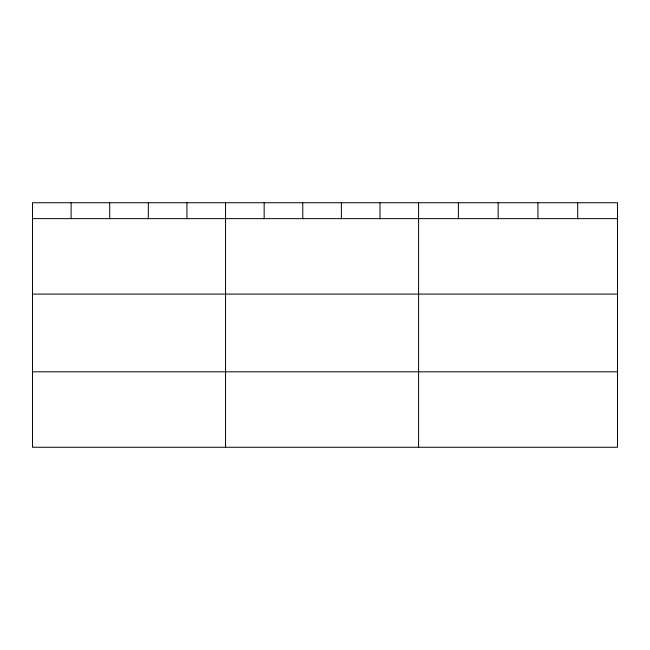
<?xml version="1.0" encoding="UTF-8"?>
<svg xmlns="http://www.w3.org/2000/svg" width="650" height="650" viewBox="0 0 650 650"><rect width="100%" height="100%" fill="white"/><g stroke="black" fill="none" stroke-linecap="round" stroke-linejoin="round"><path stroke-width="0.97" d="M617.5 218.636L617.5 447.265L32.5 447.265L32.5 202.735L617.5 202.735L617.5 218.636L32.5 218.636M32.5 294.084L617.5 294.084M32.5 371.816L617.5 371.816M577.72 202.735L577.72 218.636M537.94 202.735L537.94 218.636M498.16 202.735L498.16 218.636M458.38 202.735L458.38 218.636M418.6 202.735L418.6 447.265M379.99 202.735L379.99 218.636M341.38 202.735L341.38 218.636M302.77 202.735L302.77 218.636M264.16 202.735L264.16 218.636M225.55 202.735L225.55 447.265M186.94 202.735L186.94 218.636M148.33 202.735L148.33 218.636M109.72 202.735L109.72 218.636M71.11 202.735L71.11 218.636"/></g></svg>
